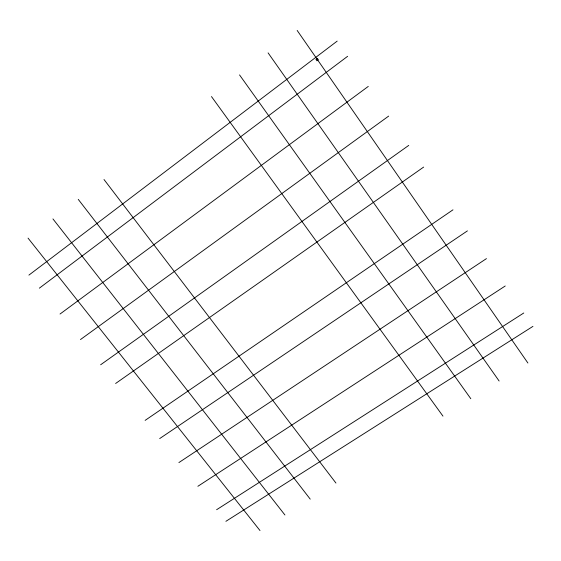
<?xml version="1.0" encoding="UTF-8"?>
<svg xmlns="http://www.w3.org/2000/svg" width="561" height="561" viewBox="0 0 561 561"><rect width="100%" height="100%" fill="white"/><g stroke="black" fill="none" stroke-linecap="round" stroke-linejoin="round"><path stroke-width="0.84" d="M28.913 275.114L337.182 41.114M39.354 288.165L347.617 56.317M60.041 314.027L368.275 86.422M80.468 339.559L388.654 116.106M100.643 364.769L408.745 145.39M115.615 383.479L423.639 167.087M145.131 420.378L452.972 209.828M159.689 438.569L467.418 230.88M178.896 462.573L486.45 258.614M197.872 486.289L505.237 285.984M216.616 509.718L523.771 312.996M225.901 521.323L532.95 326.369M28.05 238.123L259.995 530.552M52.944 218.916L284.918 514.97M78.26 199.379L310.233 499.136M104.002 179.513L335.948 483.056M211.483 96.569L442.966 416.129M239.54 74.922L470.812 398.717M268.095 52.881L499.122 381.01M297.169 30.448L527.901 363.016M317.365 58.351L315.983 59.396L316.972 60.812L318.346 59.775L317.365 58.351"/></g></svg>
